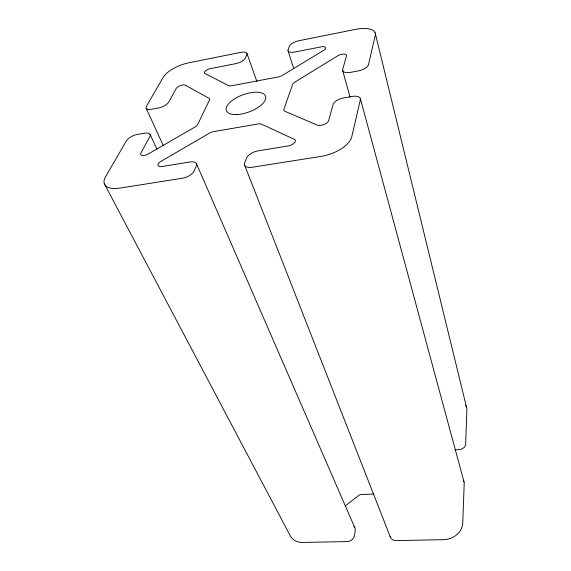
<?xml version="1.0" encoding="UTF-8"?>
<svg xmlns="http://www.w3.org/2000/svg" width="571" height="571" viewBox="0 0 571 571"><rect width="100%" height="100%" fill="white"/><g stroke="black" fill="none" stroke-linecap="round" stroke-linejoin="round"><path stroke-width="0.86" d="M345.319 505.863L358.531 495.621A4.332 3.483 -23.7 0 1 361.543 494.515L373.812 494.072M455.03 449.834L459.048 449.627A6.417 5.003 -11.7 0 0 465.643 444.209L466.885 410.199A16.445 12.334 -12.7 0 0 465.815 405.496M104.315 183.698L289.882 535.063A17.637 14.068 -30.9 0 0 302.758 542.45L347.154 541.572A6.738 5.574 -27.7 0 0 354.477 535.555L355.198 530.423A6.702 5.524 -27.2 0 0 353.892 526.383M150.087 134.392L156.847 148.931M146.197 108.29L163.249 145.548M196.381 163.492L354.741 527.554M244.823 165.676L390.614 537.732M247.065 53.731L256.871 81.467M287.977 50.641L293.672 68.484M342.686 70.633L350.102 97.234M360.322 98.469L464.023 481.953M375.133 32.79L466.45 406.987M463.409 480.661A6.674 5.439 -11.8 0 1 464.209 483.352L462.746 523.243A18.386 15.617 -13.9 0 1 443.553 539.666L396.096 540.609A6.831 5.789 -21.6 0 1 390.1 536.312M360.365 99.697L351.765 136.769A27.843 13.64 -18.3 0 1 320.888 156.425L252.054 167.274A10.314 5.018 -20.7 0 1 244.652 162.999L246.572 157.989A10.235 4.946 -20.6 0 1 258.128 150.844L288.191 145.933A6.374 3.069 -19.4 0 0 294.472 142.85A6.374 3.069 -19.4 0 0 294.258 139.31L261.625 124.207A6.481 2.969 -20.3 0 0 257.835 123.986L213.647 131.63A6.381 2.876 -21.5 0 0 209.214 133.264L161.079 161.322A6.11 2.784 -23.2 0 0 157.903 165.247A6.11 2.784 -23.2 0 0 161.879 166.554L189.85 161.993A10.007 4.682 -22.7 0 1 196.324 166.09L194.069 171.072A10.085 4.754 -22.9 0 1 182.263 178.266L119.996 188.08A26.073 11.705 -24.2 0 1 105.549 176.803L126.455 140.751A9.186 3.904 -23.4 0 1 137.297 134.456L144.399 133.2A9.2 3.926 -23.3 0 1 149.845 136.647L140.88 153.028A5.917 2.605 -23.4 0 0 142.443 155.476A5.917 2.605 -23.4 0 0 148.489 153.87L194.839 127.126A6.181 2.691 -21.9 0 0 197.716 124.464L209.457 100.075A5.931 2.491 -21.3 0 0 208.972 98.291L185.375 85.2A5.31 2.127 -21.7 0 0 180.479 85.579A5.31 2.127 -21.7 0 0 176.139 88.584L168.745 102.102A8.679 3.526 -22.3 0 1 158.481 107.99L151.622 109.261A8.665 3.505 -22.5 0 1 146.447 106.27L163.335 77.142A22.048 8.579 -21.5 0 1 188.773 62.81L241.019 52.332A8.322 3.269 -20.1 0 1 246.865 54.688L245.294 58.142A8.372 3.312 -20.1 0 1 235.687 63.659L210.592 68.599A5.239 2.077 -20.9 0 0 205.439 70.975A5.239 2.077 -20.9 0 0 204.96 73.523L228.4 85.536A5.838 2.42 -20.4 0 0 231.905 85.7L278.141 76.971A5.946 2.498 -19.2 0 0 282.531 75.308L323.657 50.355A5.474 2.241 -18 0 0 325.556 47.414A5.474 2.241 -18 0 0 321.28 46.822L294.665 52.061A8.572 3.447 -18.7 0 1 288.091 49.67L289.418 46.208A8.522 3.405 -18.6 0 1 298.847 40.741L355.405 29.399A23.597 9.643 -17.2 0 1 375.275 35.388L368.473 64.716A9.372 4.061 -17 0 1 358.367 70.875L350.43 72.353A9.336 4.04 -17.2 0 1 342.7 69.541L346.454 55.894A5.66 2.384 -17.5 0 0 343.771 54.088A5.66 2.384 -17.5 0 0 337.689 55.837L294.971 82.053A6.145 2.662 -18.7 0 0 292.645 84.422L283.887 109.225A6.402 2.891 -19.1 0 0 284.908 111.274L317.112 125.042A6.716 3.176 -18.2 0 0 323.857 124.571A6.716 3.176 -18.2 0 0 328.653 120.659L333.086 104.507A9.893 4.561 -17.5 0 1 343.785 97.898L352.057 96.435A9.928 4.582 -17.3 0 1 360.365 99.697M236.951 114.564A20.913 9.1 -20.3 0 0 265.772 97.07A20.913 9.1 -20.3 0 0 235.081 98.547A20.913 9.1 -20.3 0 0 236.951 114.564"/></g></svg>
